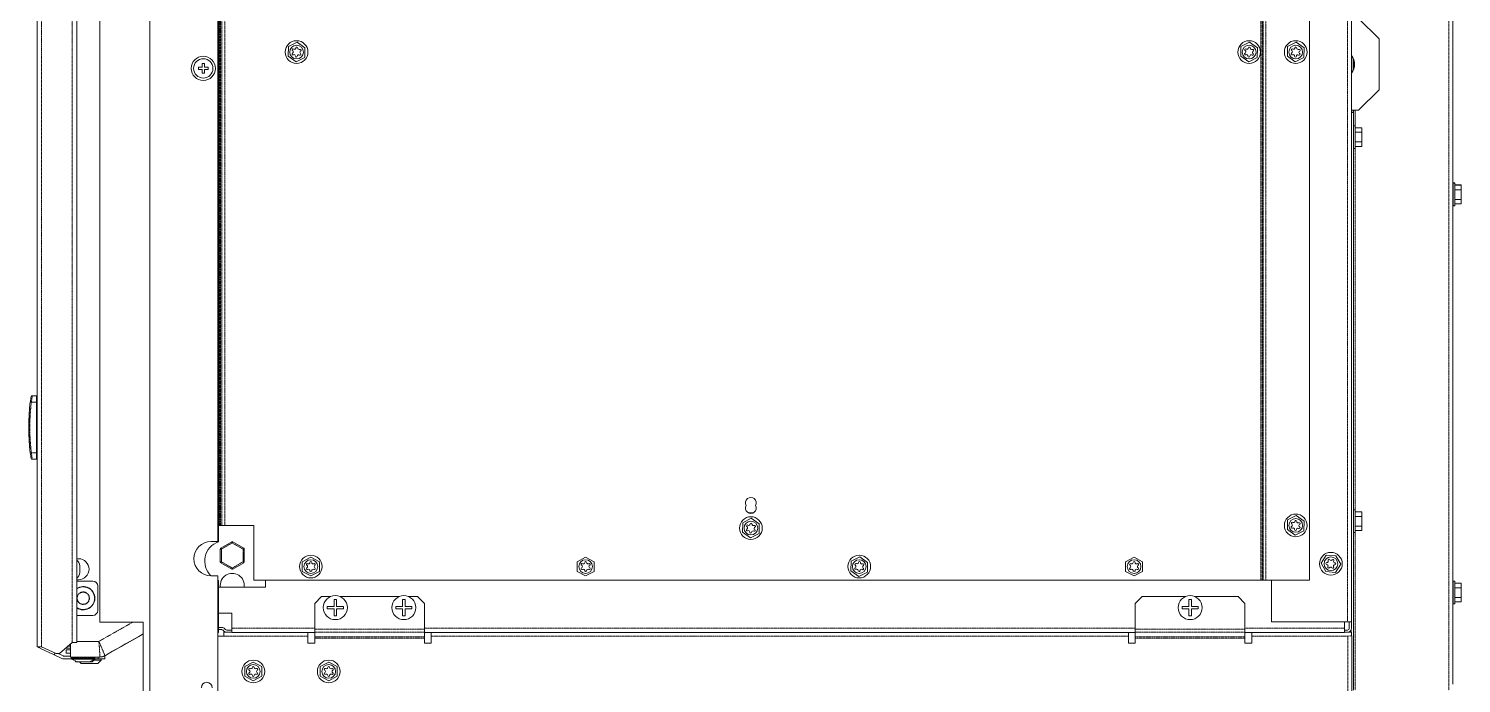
# Model space of a CAD drawing. Header units: millimetres. Extents: x 60499 to 556746, y 248297 to 497145.
# Drawn here: x 186994 to 208932, y 441500 to 451519 of the extents above; entities that cross this region are included whole.
import ezdxf

# ---------------------------------------------------------------- set-up
doc = ezdxf.new("R2010")
doc.units = ezdxf.units.MM
doc.linetypes.add('PHANTOM', pattern=[20, 10, -2, 2, -2, 2, -2])

msp = doc.modelspace()

# ---------------------------------------------------------------- linework, layer by layer
at = {"color": 7, "lineweight": 13, "ltscale": 0.03937}
for p, q in [((188082, 442435), (188082, 466085)), ((188851, 423585), (188851, 466085)), ((189892, 443669), (189892, 464928)), ((207250, 459623), (207250, 442440)), ((189900, 459372), (189900, 443667)), ((206606, 459245), (206606, 443077)), ((187123, 458491), (187123, 442059)), ((187731, 458491), (187731, 442122)), ((208803, 457175), (208803, 441488)), ((207675, 451361), (207675, 450585)), ((207280, 441393), (207280, 450238)), ((187115, 445027), (187115, 445804)), ((190444, 443916), (190444, 443077)), ((189892, 424773), (189892, 443144)), ((190623, 442970), (189900, 442970)), ((190444, 443077), (205861, 443077)), ((205941, 443077), (206606, 443077)), ((191761, 442827), (192667, 442827)), ((204044, 442827), (204707, 442827)), ((204851, 442827), (205514, 442827)), ((188082, 442435), (188746, 442435)), ((188746, 441176), (188746, 442435)), ((207187, 442440), (206024, 442440)), ((190105, 442280), (191375, 442280)), ((193054, 442280), (203939, 442280)), ((205619, 442280), (207143, 442280)), ((207255, 440784), (207255, 442225))]:
    msp.add_line(p, q, dxfattribs=at)
at = {"color": 7, "linetype": 'PHANTOM', "lineweight": 13, "ltscale": 0.03937}
for p, q in [((207187, 459623), (207187, 442440)), ((205861, 459245), (205861, 443077)), ((205880, 459245), (205880, 443077)), ((205900, 443077), (205900, 459245)), ((205941, 443077), (205941, 459245)), ((187192, 458491), (187192, 442059)), ((187662, 458491), (187662, 442122)), ((189916, 443916), (189916, 458405)), ((189934, 443916), (189934, 458405)), ((189954, 458405), (189954, 443916)), ((189996, 458405), (189996, 443916)), ((208741, 457146), (208741, 441393)), ((207309, 444124), (207309, 449717)), ((207309, 441393), (207309, 443839)), ((190105, 442343), (191375, 442343)), ((193054, 442327), (191375, 442327)), ((193054, 442343), (203939, 442343)), ((205619, 442327), (203939, 442327)), ((205619, 442343), (207143, 442343)), ((191270, 442222), (189984, 442222)), ((193054, 442283), (191375, 442283)), ((191375, 442213), (193054, 442213)), ((191375, 442193), (193054, 442193)), ((203834, 442222), (193159, 442222)), ((205619, 442283), (203939, 442283)), ((203939, 442213), (205619, 442213)), ((203939, 442193), (205619, 442193)), ((207193, 442222), (205724, 442222)), ((207193, 440788), (207193, 442222))]:
    msp.add_line(p, q, dxfattribs=at)
at = {"color": 7, "lineweight": 13, "ltscale": 0.013258}
for p, q in [((207360, 451676), (207675, 451361)), ((207675, 450585), (207360, 450271))]:
    msp.add_line(p, q, dxfattribs=at)
at = {"color": 7, "lineweight": 13, "ltscale": 0.004405}
for p, q in [((191103, 451311), (190971, 451244)), ((191224, 451225), (191103, 451311)), ((205689, 451311), (205557, 451244)), ((205810, 451225), (205689, 451311)), ((206402, 451311), (206270, 451244)), ((206523, 451225), (206402, 451311)), ((190971, 451244), (190969, 451096)), ((190969, 451096), (191090, 451010)), ((191090, 451010), (191222, 451077)), ((191222, 451077), (191224, 451225)), ((205557, 451244), (205555, 451096)), ((205555, 451096), (205676, 451010)), ((205676, 451010), (205808, 451077)), ((205808, 451077), (205810, 451225)), ((206270, 451244), (206268, 451096)), ((206268, 451096), (206389, 451010)), ((206389, 451010), (206521, 451077)), ((206521, 451077), (206523, 451225)), ((207409, 449934), (207409, 449786)), ((208932, 449054), (208932, 448906)), ((206402, 444067), (206270, 444000)), ((206523, 443981), (206402, 444067)), ((207409, 444055), (207409, 443907)), ((197928, 443958), (197926, 443811)), ((198060, 444025), (197928, 443958)), ((198180, 443940), (198060, 444025)), ((198178, 443792), (198180, 443940)), ((206270, 444000), (206268, 443852)), ((206268, 443852), (206389, 443766)), ((206389, 443766), (206521, 443833)), ((206521, 443833), (206523, 443981)), ((197926, 443811), (198046, 443725)), ((198046, 443725), (198178, 443792)), ((191315, 443429), (191184, 443361)), ((191446, 443361), (191315, 443429)), ((195523, 443429), (195392, 443360)), ((195654, 443360), (195523, 443429)), ((199720, 443437), (199588, 443370)), ((199840, 443351), (199720, 443437)), ((203921, 443429), (203790, 443360)), ((204052, 443360), (203921, 443429)), ((206864, 443463), (206785, 443338)), ((207011, 443451), (206864, 443463)), ((207085, 443322), (207011, 443451)), ((191184, 443361), (191184, 443213)), ((191184, 443213), (191315, 443144)), ((191315, 443144), (191446, 443213)), ((191446, 443213), (191446, 443361)), ((195392, 443360), (195392, 443212)), ((195392, 443212), (195523, 443144)), ((195523, 443144), (195654, 443212)), ((195654, 443212), (195654, 443360)), ((199588, 443370), (199586, 443222)), ((199586, 443222), (199706, 443136)), ((199706, 443136), (199838, 443203)), ((199838, 443203), (199840, 443351)), ((203790, 443360), (203790, 443212)), ((203790, 443212), (203921, 443144)), ((203921, 443144), (204052, 443212)), ((204052, 443212), (204052, 443360)), ((206785, 443338), (206858, 443210)), ((206858, 443210), (207006, 443197)), ((207006, 443197), (207085, 443322)), ((208932, 442963), (208932, 442815)), ((190434, 441824), (190303, 441755)), ((190303, 441755), (190303, 441607)), ((190565, 441755), (190434, 441824)), ((190565, 441607), (190565, 441755)), ((191589, 441824), (191458, 441755)), ((191458, 441755), (191458, 441607)), ((191720, 441755), (191589, 441824)), ((191720, 441607), (191720, 441755)), ((190303, 441607), (190434, 441538)), ((190434, 441538), (190565, 441607)), ((191458, 441607), (191589, 441538)), ((191589, 441538), (191720, 441607))]:
    msp.add_line(p, q, dxfattribs=at)
at = {"color": 7, "lineweight": 13, "ltscale": 0.007605}
msp.add_line((207254, 450846), (207254, 451101), dxfattribs=at)
at = {"color": 7, "lineweight": 13, "ltscale": 0.000562533}
for p, q in [((189595, 450930), (189595, 450911)), ((189687, 450984), (189668, 450984)), ((189741, 450911), (189741, 450930)), ((189668, 450838), (189687, 450838)), ((191566, 442658), (191566, 442677)), ((191813, 442677), (191813, 442658)), ((192615, 442658), (192615, 442677)), ((192863, 442677), (192863, 442658)), ((204655, 442658), (204655, 442677)), ((204903, 442677), (204903, 442658))]:
    msp.add_line(p, q, dxfattribs=at)
at = {"color": 7, "lineweight": 13, "ltscale": 0.001625}
for p, q in [((189649, 450930), (189595, 450930)), ((189595, 450892), (189649, 450892)), ((189649, 450984), (189649, 450930)), ((189687, 450930), (189687, 450984))]:
    msp.add_line(p, q, dxfattribs=at)
at = {"color": 7, "lineweight": 13, "ltscale": 0.000562473}
for p, q in [((189595, 450911), (189595, 450892)), ((189741, 450892), (189741, 450911)), ((191566, 442639), (191566, 442658)), ((191813, 442658), (191813, 442639)), ((192615, 442639), (192615, 442658)), ((192863, 442658), (192863, 442639)), ((204655, 442639), (204655, 442658)), ((204903, 442658), (204903, 442639))]:
    msp.add_line(p, q, dxfattribs=at)
at = {"color": 7, "lineweight": 13, "ltscale": 0.000562413}
for p, q in [((189668, 450984), (189649, 450984)), ((189649, 450838), (189668, 450838))]:
    msp.add_line(p, q, dxfattribs=at)
at = {"color": 7, "lineweight": 13, "ltscale": 0.001613}
for p, q in [((189649, 450892), (189649, 450838)), ((189741, 450930), (189687, 450930)), ((189687, 450892), (189741, 450892)), ((189687, 450838), (189687, 450892))]:
    msp.add_line(p, q, dxfattribs=at)
at = {"color": 7, "lineweight": 13, "ltscale": 0.004481}
msp.add_line((207283, 450898), (207283, 451049), dxfattribs=at)
at = {"color": 7, "lineweight": 13, "ltscale": 0.003295}
msp.add_line((207360, 450271), (207250, 450271), dxfattribs=at)
at = {"color": 7, "lineweight": 13, "ltscale": 0.000902551}
msp.add_line((207250, 450238), (207280, 450238), dxfattribs=at)
at = {"color": 7, "lineweight": 13, "ltscale": 0.00096611}
msp.add_line((207254, 450238), (207254, 450271), dxfattribs=at)
at = {"color": 7, "lineweight": 13, "ltscale": 0.000874196}
msp.add_line((207254, 450238), (207283, 450238), dxfattribs=at)
at = {"color": 7, "lineweight": 13, "ltscale": 2.16266e-06}
msp.add_line((207280, 450238), (207280, 450238), dxfattribs=at)
at = {"color": 7, "lineweight": 13, "ltscale": 0.00096617}
msp.add_line((207283, 450238), (207283, 450271), dxfattribs=at)
at = {"color": 7, "linetype": 'PHANTOM', "lineweight": 13, "ltscale": 0.007967}
msp.add_line((207309, 450003), (207309, 450271), dxfattribs=at)
at = {"color": 7, "lineweight": 13, "ltscale": 7.98984e-05}
for p, q in [((207283, 450008), (207280, 450008)), ((207283, 449966), (207280, 449966)), ((207283, 449965), (207280, 449965)), ((207280, 449929), (207283, 449929)), ((207283, 449860), (207280, 449860)), ((207280, 449839), (207283, 449839)), ((207283, 449785), (207280, 449785)), ((207283, 449756), (207280, 449756)), ((207280, 449749), (207283, 449749)), ((207283, 449712), (207280, 449712)), ((207283, 444129), (207280, 444129)), ((207283, 444087), (207280, 444087)), ((207283, 444086), (207280, 444086)), ((207280, 444050), (207283, 444050)), ((207283, 443981), (207280, 443981)), ((207280, 443960), (207283, 443960)), ((207283, 443907), (207280, 443907)), ((207283, 443877), (207280, 443877)), ((207280, 443871), (207283, 443871)), ((207283, 443834), (207280, 443834))]:
    msp.add_line(p, q, dxfattribs=at)
at = {"color": 7, "lineweight": 13, "ltscale": 0.001516}
for p, q in [((207283, 450034), (207283, 449983)), ((207283, 449737), (207283, 449686)), ((207283, 444155), (207283, 444104)), ((207283, 443858), (207283, 443808)), ((208806, 443063), (208806, 443012)), ((208806, 442766), (208806, 442715))]:
    msp.add_line(p, q, dxfattribs=at)
at = {"color": 7, "lineweight": 13, "ltscale": 0.000762459}
for p, q in [((207283, 450034), (207308, 450034)), ((207283, 449686), (207308, 449686)), ((207283, 444155), (207308, 444155)), ((207283, 443808), (207308, 443808))]:
    msp.add_line(p, q, dxfattribs=at)
at = {"color": 7, "lineweight": 13, "ltscale": 0.003659}
for p, q in [((207283, 449983), (207283, 449860)), ((207283, 449860), (207283, 449737)), ((208806, 448980), (208806, 448857)), ((207283, 444104), (207283, 443981)), ((207283, 443981), (207283, 443858)), ((208806, 443012), (208806, 442889)), ((208806, 442889), (208806, 442766))]:
    msp.add_line(p, q, dxfattribs=at)
at = {"color": 7, "lineweight": 13, "ltscale": 0.005175}
for p, q in [((207308, 449860), (207308, 450034)), ((207308, 449860), (207308, 449686)), ((207308, 443981), (207308, 444155)), ((207308, 443981), (207308, 443808)), ((208832, 442889), (208832, 443063)), ((208832, 442889), (208832, 442715))]:
    msp.add_line(p, q, dxfattribs=at)
at = {"color": 7, "lineweight": 13, "ltscale": 0.003}
for p, q in [((207308, 450003), (207409, 450003)), ((207308, 449934), (207409, 449934)), ((207308, 449786), (207409, 449786)), ((207308, 449717), (207409, 449717)), ((208832, 449128), (208932, 449128)), ((208832, 449123), (208932, 449123)), ((208832, 449054), (208932, 449054)), ((208832, 448906), (208932, 448906)), ((208832, 448838), (208932, 448838)), ((207308, 444124), (207409, 444124)), ((207308, 444055), (207409, 444055)), ((207308, 443907), (207409, 443907)), ((207308, 443839), (207409, 443839)), ((208832, 443032), (208932, 443032)), ((208832, 442963), (208932, 442963)), ((208832, 442815), (208932, 442815)), ((208832, 442746), (208932, 442746))]:
    msp.add_line(p, q, dxfattribs=at)
at = {"color": 7, "lineweight": 13, "ltscale": 0.002048}
for p, q in [((207409, 450003), (207409, 449934)), ((207409, 449786), (207409, 449717)), ((207409, 444124), (207409, 444055)), ((207409, 443907), (207409, 443839)), ((208932, 443032), (208932, 442963)), ((208932, 442815), (208932, 442746))]:
    msp.add_line(p, q, dxfattribs=at)
at = {"color": 7, "lineweight": 13, "ltscale": 7.52126e-05}
for p, q in [((208806, 449133), (208803, 449133)), ((208806, 443037), (208803, 443037)), ((208806, 442995), (208803, 442995)), ((208806, 442994), (208803, 442994)), ((208803, 442958), (208806, 442958)), ((208806, 442889), (208803, 442889)), ((208803, 442868), (208806, 442868)), ((208806, 442814), (208803, 442814)), ((208806, 442784), (208803, 442784)), ((208803, 442778), (208806, 442778)), ((208806, 442741), (208803, 442741))]:
    msp.add_line(p, q, dxfattribs=at)
at = {"color": 7, "lineweight": 13, "ltscale": 7.50925e-05}
for p, q in [((208806, 449128), (208803, 449128)), ((208806, 449086), (208803, 449086)), ((208806, 449085), (208803, 449085)), ((208803, 449049), (208806, 449049)), ((208806, 448980), (208803, 448980)), ((208806, 448980), (208803, 448980)), ((208803, 448959), (208806, 448959)), ((208806, 448906), (208803, 448906)), ((208806, 448876), (208803, 448876)), ((208803, 448870), (208806, 448870)), ((208806, 448833), (208803, 448833))]:
    msp.add_line(p, q, dxfattribs=at)
at = {"color": 7, "lineweight": 13, "ltscale": 0.000151957}
msp.add_line((208806, 449159), (208806, 449154), dxfattribs=at)
at = {"color": 7, "lineweight": 13, "ltscale": 0.000762579}
for p, q in [((208806, 449159), (208832, 449159)), ((208806, 449154), (208832, 449154)), ((208806, 448807), (208832, 448807)), ((208806, 443063), (208832, 443063)), ((208806, 442715), (208832, 442715))]:
    msp.add_line(p, q, dxfattribs=at)
at = {"color": 7, "lineweight": 13, "ltscale": 0.001518}
msp.add_line((208806, 449154), (208806, 449103), dxfattribs=at)
at = {"color": 7, "lineweight": 13, "ltscale": 0.00366}
msp.add_line((208806, 449103), (208806, 448980), dxfattribs=at)
at = {"color": 7, "lineweight": 13, "ltscale": 0.000394926}
msp.add_line((208832, 449146), (208832, 449159), dxfattribs=at)
at = {"color": 7, "lineweight": 13, "ltscale": 0.005178}
msp.add_line((208832, 448980), (208832, 449154), dxfattribs=at)
at = {"color": 7, "lineweight": 13, "ltscale": 0.000152738}
msp.add_line((208932, 449128), (208932, 449123), dxfattribs=at)
at = {"color": 7, "lineweight": 13, "ltscale": 0.00205}
for p, q in [((208932, 449123), (208932, 449054)), ((187662, 442122), (187731, 442122)), ((187123, 442059), (187192, 442059)), ((187567, 442038), (187636, 442038)), ((187567, 442012), (187636, 442012)), ((187567, 441962), (187636, 441962))]:
    msp.add_line(p, q, dxfattribs=at)
at = {"color": 7, "lineweight": 13, "ltscale": 0.005172}
msp.add_line((208832, 448980), (208832, 448807), dxfattribs=at)
at = {"color": 7, "lineweight": 13, "ltscale": 0.002046}
msp.add_line((208932, 448906), (208932, 448838), dxfattribs=at)
at = {"color": 7, "lineweight": 13, "ltscale": 0.001514}
msp.add_line((208806, 448857), (208806, 448807), dxfattribs=at)
at = {"color": 7, "linetype": 'PHANTOM', "lineweight": 13, "ltscale": 0.000499025}
msp.add_line((187036, 445804), (187019, 445805), dxfattribs=at)
at = {"color": 7, "linetype": 'PHANTOM', "lineweight": 13, "ltscale": 0.002354}
msp.add_line((187115, 445804), (187036, 445804), dxfattribs=at)
at = {"color": 7, "lineweight": 13, "ltscale": 0.001995}
for p, q in [((187115, 445902), (187048, 445902)), ((187048, 444929), (187115, 444929))]:
    msp.add_line(p, q, dxfattribs=at)
at = {"color": 7, "lineweight": 13, "ltscale": 0.002917}
for p, q in [((187115, 445804), (187115, 445902)), ((187115, 445027), (187115, 444929))]:
    msp.add_line(p, q, dxfattribs=at)
at = {"color": 7, "lineweight": 13, "ltscale": 0.000250028}
for p, q in [((187115, 445820), (187123, 445820)), ((187115, 445011), (187123, 445011))]:
    msp.add_line(p, q, dxfattribs=at)
at = {"color": 7, "linetype": 'PHANTOM', "lineweight": 13, "ltscale": 1.07532e-05}
for p, q in [((186998, 445576), (186998, 445576)), ((186994, 445457), (186995, 445457))]:
    msp.add_line(p, q, dxfattribs=at)
at = {"color": 7, "lineweight": 13, "ltscale": 1.03327e-05}
msp.add_line((187003, 445642), (187002, 445642), dxfattribs=at)
at = {"color": 7, "lineweight": 13, "ltscale": 0.000801043}
msp.add_line((187003, 445645), (187005, 445672), dxfattribs=at)
at = {"color": 7, "lineweight": 13, "ltscale": 2.37976e-06}
msp.add_line((187003, 445645), (187003, 445645), dxfattribs=at)
at = {"color": 7, "lineweight": 13, "ltscale": 0.000169133}
msp.add_line((187005, 445675), (187006, 445681), dxfattribs=at)
at = {"color": 7, "lineweight": 13, "ltscale": 0.000114609}
msp.add_line((187005, 445672), (187005, 445675), dxfattribs=at)
at = {"color": 7, "linetype": 'PHANTOM', "lineweight": 13, "ltscale": 0.000250028}
for p, q in [((187115, 445718), (187123, 445718)), ((187115, 445113), (187123, 445113))]:
    msp.add_line(p, q, dxfattribs=at)
at = {"color": 7, "lineweight": 13, "ltscale": 0.000258337}
msp.add_line((186994, 445448), (186994, 445456), dxfattribs=at)
at = {"color": 7, "lineweight": 13, "ltscale": 0.000498149}
msp.add_line((186994, 445431), (186994, 445448), dxfattribs=at)
at = {"color": 7, "linetype": 'PHANTOM', "lineweight": 13, "ltscale": 1.65203e-05}
msp.add_line((186994, 445439), (186994, 445439), dxfattribs=at)
at = {"color": 7, "lineweight": 13, "ltscale": 0.000739085}
msp.add_line((186995, 445332), (186995, 445356), dxfattribs=at)
at = {"color": 7, "lineweight": 13, "ltscale": 1.74881e-05}
msp.add_line((186995, 445331), (186995, 445332), dxfattribs=at)
at = {"color": 7, "lineweight": 13, "ltscale": 9.54358e-05}
msp.add_line((186995, 445328), (186995, 445331), dxfattribs=at)
at = {"color": 7, "linetype": 'PHANTOM', "lineweight": 13, "ltscale": 1.08734e-05}
for p, q in [((186997, 445272), (186998, 445272)), ((187001, 445211), (187001, 445211))]:
    msp.add_line(p, q, dxfattribs=at)
at = {"color": 7, "lineweight": 13, "ltscale": 2.71149e-05}
msp.add_line((187003, 445183), (187003, 445184), dxfattribs=at)
at = {"color": 7, "lineweight": 13, "ltscale": 0.00019628}
msp.add_line((187004, 445176), (187003, 445183), dxfattribs=at)
at = {"color": 7, "linetype": 'PHANTOM', "lineweight": 13, "ltscale": 0.000498968}
msp.add_line((187036, 445027), (187019, 445026), dxfattribs=at)
at = {"color": 7, "linetype": 'PHANTOM', "lineweight": 13, "ltscale": 0.002355}
msp.add_line((187036, 445027), (187115, 445027), dxfattribs=at)
at = {"color": 7, "linetype": 'PHANTOM', "lineweight": 13, "ltscale": 0.002588}
msp.add_line((198010, 444111), (198096, 444111), dxfattribs=at)
at = {"color": 7, "lineweight": 13, "ltscale": 0.000468937}
msp.add_line((189900, 443916), (189916, 443916), dxfattribs=at)
at = {"color": 7, "lineweight": 13, "ltscale": 0.000547995}
for p, q in [((189916, 443916), (189934, 443916)), ((205880, 443077), (205861, 443077))]:
    msp.add_line(p, q, dxfattribs=at)
at = {"color": 7, "lineweight": 13, "ltscale": 0.000591128}
for p, q in [((189954, 443916), (189934, 443916)), ((205880, 443077), (205900, 443077))]:
    msp.add_line(p, q, dxfattribs=at)
at = {"color": 7, "lineweight": 13, "ltscale": 0.001248}
for p, q in [((189996, 443916), (189954, 443916)), ((205900, 443077), (205941, 443077))]:
    msp.add_line(p, q, dxfattribs=at)
at = {"color": 7, "lineweight": 13, "ltscale": 0.013344}
msp.add_line((189996, 443916), (190444, 443916), dxfattribs=at)
at = {"color": 7, "lineweight": 13, "ltscale": 0.003125}
for p, q in [((189892, 443669), (189787, 443669)), ((187775, 443300), (187775, 443195)), ((189892, 443144), (189787, 443144)), ((191671, 442677), (191671, 442782)), ((191708, 442782), (191708, 442677)), ((192720, 442677), (192720, 442782)), ((192758, 442782), (192758, 442677)), ((204760, 442677), (204760, 442782)), ((204798, 442782), (204798, 442677)), ((191566, 442677), (191671, 442677)), ((191671, 442639), (191566, 442639)), ((191671, 442534), (191671, 442639)), ((191708, 442677), (191813, 442677)), ((191813, 442639), (191708, 442639)), ((191708, 442639), (191708, 442534)), ((192615, 442677), (192720, 442677)), ((192720, 442639), (192615, 442639)), ((192720, 442534), (192720, 442639)), ((192758, 442677), (192863, 442677)), ((192863, 442639), (192758, 442639)), ((192758, 442639), (192758, 442534)), ((204655, 442677), (204760, 442677)), ((204760, 442639), (204655, 442639)), ((204760, 442534), (204760, 442639)), ((204798, 442677), (204903, 442677)), ((204903, 442639), (204798, 442639)), ((204798, 442639), (204798, 442534)), ((191375, 442114), (191270, 442114)), ((193159, 442114), (193054, 442114)), ((203939, 442114), (203834, 442114)), ((205724, 442114), (205619, 442114)), ((188161, 441875), (188056, 441875))]:
    msp.add_line(p, q, dxfattribs=at)
at = {"color": 7, "lineweight": 13, "ltscale": 0.005737}
for p, q in [((190103, 443664), (189936, 443567)), ((190287, 443567), (190120, 443664)), ((189928, 443553), (189928, 443360)), ((190295, 443360), (190295, 443553)), ((189936, 443345), (190103, 443249)), ((190120, 443249), (190287, 443345))]:
    msp.add_line(p, q, dxfattribs=at)
at = {"color": 7, "linetype": 'PHANTOM', "lineweight": 13, "ltscale": 0.005737}
for p, q in [((189945, 443553), (190111, 443649)), ((190111, 443649), (190278, 443553)), ((189945, 443360), (189945, 443553)), ((190278, 443553), (190278, 443360)), ((190111, 443264), (189945, 443360)), ((190278, 443360), (190111, 443264))]:
    msp.add_line(p, q, dxfattribs=at)
at = {"color": 7, "linetype": 'PHANTOM', "lineweight": 13, "ltscale": 1.42878e-05}
msp.add_line((190103, 443664), (190103, 443663), dxfattribs=at)
at = {"color": 7, "linetype": 'PHANTOM', "lineweight": 13, "ltscale": 0.000485727}
msp.add_line((190103, 443663), (190111, 443649), dxfattribs=at)
at = {"color": 7, "lineweight": 13, "ltscale": 1.2377e-05}
msp.add_line((190110, 443666), (190111, 443666), dxfattribs=at)
at = {"color": 7, "lineweight": 13, "ltscale": 1.40862e-05}
msp.add_line((190110, 443666), (190110, 443666), dxfattribs=at)
at = {"color": 7, "lineweight": 13, "ltscale": 1.55368e-05}
msp.add_line((190110, 443666), (190110, 443666), dxfattribs=at)
at = {"color": 7, "lineweight": 13, "ltscale": 3.6767e-05}
msp.add_line((190111, 443666), (190110, 443666), dxfattribs=at)
at = {"color": 7, "lineweight": 13, "ltscale": 2.49911e-05}
msp.add_line((190111, 443666), (190112, 443666), dxfattribs=at)
at = {"color": 7, "lineweight": 13, "ltscale": 3.59255e-05}
msp.add_line((190113, 443666), (190111, 443666), dxfattribs=at)
at = {"color": 7, "linetype": 'PHANTOM', "lineweight": 13, "ltscale": 0.000485693}
msp.add_line((190111, 443649), (190120, 443663), dxfattribs=at)
at = {"color": 7, "lineweight": 13, "ltscale": 1.38259e-05}
msp.add_line((190114, 443666), (190115, 443665), dxfattribs=at)
at = {"color": 7, "lineweight": 13, "ltscale": 2.32706e-05}
msp.add_line((190117, 443665), (190117, 443665), dxfattribs=at)
at = {"color": 7, "lineweight": 13, "ltscale": 2.36989e-05}
msp.add_line((190119, 443664), (190120, 443664), dxfattribs=at)
at = {"color": 7, "linetype": 'PHANTOM', "lineweight": 13, "ltscale": 1.42617e-05}
msp.add_line((190120, 443663), (190120, 443664), dxfattribs=at)
at = {"color": 7, "lineweight": 13, "ltscale": 0.000825056}
for p, q in [((187758, 443405), (187731, 443405)), ((187758, 443086), (187731, 443086))]:
    msp.add_line(p, q, dxfattribs=at)
at = {"color": 7, "linetype": 'PHANTOM', "lineweight": 13, "ltscale": 0.000499936}
for p, q in [((189945, 443553), (189928, 443553)), ((190295, 443553), (190278, 443553)), ((189945, 443360), (189928, 443360)), ((190295, 443360), (190278, 443360))]:
    msp.add_line(p, q, dxfattribs=at)
at = {"color": 7, "linetype": 'PHANTOM', "lineweight": 13, "ltscale": 0.000500014}
for p, q in [((189936, 443567), (189945, 443553)), ((190278, 443553), (190287, 443567)), ((190103, 443249), (190111, 443264))]:
    msp.add_line(p, q, dxfattribs=at)
at = {"color": 7, "linetype": 'PHANTOM', "lineweight": 13, "ltscale": 0.000499988}
for p, q in [((189936, 443345), (189945, 443360)), ((190278, 443360), (190287, 443345))]:
    msp.add_line(p, q, dxfattribs=at)
at = {"color": 7, "linetype": 'PHANTOM', "lineweight": 13, "ltscale": 0.000499954}
msp.add_line((190111, 443264), (190120, 443249), dxfattribs=at)
at = {"color": 7, "lineweight": 13, "ltscale": 0.00735}
for p, q in [((187977, 443064), (187731, 443064)), ((187731, 442539), (187977, 442539))]:
    msp.add_line(p, q, dxfattribs=at)
at = {"color": 7, "lineweight": 13, "ltscale": 0.011175}
msp.add_line((188052, 442614), (188052, 442990), dxfattribs=at)
at = {"color": 7, "lineweight": 13, "ltscale": 0.016141}
msp.add_line((189900, 443073), (189900, 442531), dxfattribs=at)
at = {"color": 7, "lineweight": 13, "ltscale": 0.003175}
msp.add_line((190623, 443077), (190623, 442970), dxfattribs=at)
at = {"color": 7, "lineweight": 13, "ltscale": 0.018935}
msp.add_line((206024, 443077), (206024, 442440), dxfattribs=at)
at = {"color": 7, "lineweight": 13, "ltscale": 0.004419}
for p, q in [((191375, 442722), (191480, 442827)), ((192949, 442827), (193054, 442722)), ((203939, 442722), (204044, 442827)), ((205514, 442827), (205619, 442722))]:
    msp.add_line(p, q, dxfattribs=at)
at = {"color": 7, "lineweight": 13, "ltscale": 0.011765}
for p, q in [((191375, 442327), (191375, 442722)), ((193054, 442327), (193054, 442722)), ((203939, 442327), (203939, 442722)), ((205619, 442327), (205619, 442722))]:
    msp.add_line(p, q, dxfattribs=at)
at = {"color": 7, "lineweight": 13, "ltscale": 0.004109}
for p, q in [((191480, 442827), (191618, 442827)), ((192811, 442827), (192949, 442827))]:
    msp.add_line(p, q, dxfattribs=at)
at = {"color": 7, "lineweight": 13, "ltscale": 0.001125}
for p, q in [((191671, 442782), (191708, 442782)), ((192720, 442782), (192758, 442782)), ((204760, 442782), (204798, 442782)), ((191708, 442534), (191671, 442534)), ((192758, 442534), (192720, 442534)), ((204798, 442534), (204760, 442534))]:
    msp.add_line(p, q, dxfattribs=at)
at = {"color": 7, "linetype": 'PHANTOM', "lineweight": 13, "ltscale": 0.000225878}
msp.add_line((189892, 442531), (189900, 442531), dxfattribs=at)
at = {"color": 7, "lineweight": 13, "ltscale": 0.006096}
msp.add_line((190105, 442574), (189900, 442574), dxfattribs=at)
at = {"color": 7, "lineweight": 13, "ltscale": 0.007445}
msp.add_line((189900, 442531), (189900, 442280), dxfattribs=at)
at = {"color": 7, "lineweight": 13, "ltscale": 0.006887}
msp.add_line((190105, 442574), (190105, 442343), dxfattribs=at)
at = {"color": 7, "linetype": 'PHANTOM', "lineweight": 13, "ltscale": 0.017769}
msp.add_line((188069, 442142), (188588, 442435), dxfattribs=at)
at = {"color": 7, "lineweight": 13, "ltscale": 0.001513}
for p, q in [((189951, 442354), (189900, 442354)), ((189951, 442321), (189900, 442321))]:
    msp.add_line(p, q, dxfattribs=at)
at = {"color": 7, "lineweight": 13, "ltscale": 0.0005621}
for p, q in [((189985, 442299), (189971, 442312)), ((190008, 442322), (189995, 442336))]:
    msp.add_line(p, q, dxfattribs=at)
at = {"color": 7, "lineweight": 13, "ltscale": 0.003596}
msp.add_line((190105, 442285), (189984, 442285), dxfattribs=at)
at = {"color": 7, "lineweight": 13, "ltscale": 0.001865}
for p, q in [((189984, 442285), (189984, 442222)), ((190105, 442280), (190105, 442343)), ((207143, 442280), (207143, 442343)), ((207187, 442440), (207250, 442440))]:
    msp.add_line(p, q, dxfattribs=at)
at = {"color": 7, "lineweight": 13, "ltscale": 0.002249}
msp.add_line((190029, 442314), (190105, 442314), dxfattribs=at)
at = {"color": 7, "lineweight": 13, "ltscale": 0.001319}
for p, q in [((191375, 442327), (191375, 442283)), ((193054, 442327), (193054, 442283)), ((203939, 442327), (203939, 442283)), ((205619, 442327), (205619, 442283))]:
    msp.add_line(p, q, dxfattribs=at)
at = {"color": 7, "lineweight": 13, "ltscale": 0.00132}
for p, q in [((207187, 442440), (207143, 442440)), ((207143, 442314), (207187, 442314))]:
    msp.add_line(p, q, dxfattribs=at)
at = {"color": 7, "lineweight": 13, "ltscale": 0.0029}
for p, q in [((207143, 442440), (207143, 442343)), ((207216, 442440), (207216, 442343)), ((207250, 442440), (207250, 442343))]:
    msp.add_line(p, q, dxfattribs=at)
at = {"color": 7, "lineweight": 13, "ltscale": 0.00326}
msp.add_line((207252, 442285), (207143, 442285), dxfattribs=at)
at = {"color": 7, "linetype": 'PHANTOM', "lineweight": 13, "ltscale": 1.9494e-05}
msp.add_line((207187, 442440), (207187, 442440), dxfattribs=at)
at = {"color": 7, "lineweight": 13, "ltscale": 0.000875037}
msp.add_line((207187, 442440), (207216, 442440), dxfattribs=at)
at = {"color": 7, "lineweight": 13, "ltscale": 0.000253122}
msp.add_line((207225, 442285), (207225, 442293), dxfattribs=at)
at = {"color": 7, "lineweight": 13, "ltscale": 0.001174}
msp.add_line((207247, 442324), (207247, 442285), dxfattribs=at)
at = {"color": 7, "lineweight": 13, "ltscale": 0.001729}
msp.add_line((207252, 442285), (207252, 442227), dxfattribs=at)
at = {"color": 7, "lineweight": 13, "ltscale": 0.007629}
msp.add_line((187662, 442122), (187468, 441954), dxfattribs=at)
at = {"color": 7, "lineweight": 13, "ltscale": 0.000225037}
msp.add_line((187636, 442067), (187628, 442067), dxfattribs=at)
at = {"color": 7, "lineweight": 13, "ltscale": 0.004978}
msp.add_line((187636, 442099), (187636, 441932), dxfattribs=at)
at = {"color": 7, "linetype": 'PHANTOM', "lineweight": 13, "ltscale": 0.010059}
msp.add_line((187731, 442142), (188069, 442142), dxfattribs=at)
at = {"color": 7, "lineweight": 13, "ltscale": 0.018226}
msp.add_line((188746, 442253), (188213, 441952), dxfattribs=at)
at = {"color": 7, "lineweight": 13, "ltscale": 0.000225878}
msp.add_line((189892, 442280), (189900, 442280), dxfattribs=at)
at = {"color": 7, "linetype": 'PHANTOM', "lineweight": 13, "ltscale": 1.86229e-05}
for p, q in [((189893, 442276), (189892, 442276)), ((189893, 442225), (189892, 442225))]:
    msp.add_line(p, q, dxfattribs=at)
at = {"color": 7, "lineweight": 13, "ltscale": 0.002726}
msp.add_line((189984, 442222), (189892, 442222), dxfattribs=at)
at = {"color": 7, "lineweight": 13, "ltscale": 0.001538}
msp.add_line((189893, 442225), (189893, 442276), dxfattribs=at)
msp.add_line((189893, 442225), (189893, 442276), dxfattribs=at)
at = {"color": 7, "lineweight": 13, "ltscale": 7.58894e-05}
msp.add_line((189893, 442222), (189893, 442225), dxfattribs=at)
at = {"color": 7, "lineweight": 13, "ltscale": 7.63397e-05}
msp.add_line((189893, 442222), (189893, 442225), dxfattribs=at)
at = {"color": 7, "lineweight": 13, "ltscale": 0.001738}
for p, q in [((191270, 442280), (191270, 442222)), ((193159, 442280), (193159, 442222)), ((203834, 442280), (203834, 442222)), ((205724, 442280), (205724, 442222))]:
    msp.add_line(p, q, dxfattribs=at)
at = {"color": 7, "lineweight": 13, "ltscale": 0.003227}
for p, q in [((191270, 442222), (191270, 442114)), ((193159, 442222), (193159, 442114)), ((203834, 442222), (203834, 442114)), ((205724, 442222), (205724, 442114))]:
    msp.add_line(p, q, dxfattribs=at)
at = {"color": 7, "lineweight": 13, "ltscale": 0.002059}
for p, q in [((191375, 442283), (191375, 442213)), ((193054, 442283), (193054, 442213)), ((203939, 442283), (203939, 442213)), ((205619, 442283), (205619, 442213))]:
    msp.add_line(p, q, dxfattribs=at)
at = {"color": 7, "lineweight": 13, "ltscale": 0.000618732}
for p, q in [((191375, 442193), (191375, 442213)), ((193054, 442193), (193054, 442213)), ((203939, 442193), (203939, 442213)), ((205619, 442193), (205619, 442213))]:
    msp.add_line(p, q, dxfattribs=at)
at = {"color": 7, "lineweight": 13, "ltscale": 0.002354}
for p, q in [((191375, 442193), (191375, 442114)), ((193054, 442114), (193054, 442193)), ((203939, 442193), (203939, 442114)), ((205619, 442114), (205619, 442193))]:
    msp.add_line(p, q, dxfattribs=at)
at = {"color": 7, "lineweight": 13, "ltscale": 0.00178}
msp.add_line((207193, 442222), (207252, 442227), dxfattribs=at)
at = {"color": 7, "lineweight": 13, "ltscale": 7.19686e-05}
msp.add_line((207252, 442224), (207252, 442227), dxfattribs=at)
at = {"color": 7, "lineweight": 13, "ltscale": 4.85398e-05}
msp.add_line((207254, 442225), (207252, 442225), dxfattribs=at)
at = {"color": 7, "lineweight": 13, "ltscale": 4.1451e-05}
msp.add_line((207255, 442225), (207254, 442225), dxfattribs=at)
at = {"color": 7, "lineweight": 13, "ltscale": 0.007314}
msp.add_line((187163, 442040), (187386, 441937), dxfattribs=at)
at = {"color": 7, "lineweight": 13, "ltscale": 0.007394}
msp.add_line((187192, 442059), (187417, 441954), dxfattribs=at)
at = {"color": 7, "lineweight": 13, "ltscale": 0.000866347}
msp.add_line((187386, 441937), (187398, 441963), dxfattribs=at)
at = {"color": 7, "lineweight": 13, "ltscale": 0.003891}
msp.add_line((187504, 441881), (187386, 441937), dxfattribs=at)
at = {"color": 7, "lineweight": 13, "ltscale": 0.001511}
msp.add_line((187417, 441954), (187468, 441954), dxfattribs=at)
at = {"color": 7, "lineweight": 13, "ltscale": 0.002544}
msp.add_line((187521, 441918), (187444, 441954), dxfattribs=at)
at = {"color": 7, "lineweight": 13, "ltscale": 0.003044}
msp.add_line((187533, 441915), (187636, 441915), dxfattribs=at)
at = {"color": 7, "lineweight": 13, "ltscale": 0.003496}
msp.add_line((187533, 441875), (187651, 441875), dxfattribs=at)
at = {"color": 7, "lineweight": 13, "ltscale": 3.62847e-05}
msp.add_line((187567, 442040), (187567, 442038), dxfattribs=at)
at = {"color": 7, "lineweight": 13, "ltscale": 0.0015}
msp.add_line((187567, 441962), (187567, 442012), dxfattribs=at)
at = {"color": 7, "lineweight": 13, "ltscale": 0.000899998}
msp.add_line((187636, 441932), (187636, 441902), dxfattribs=at)
at = {"color": 7, "lineweight": 13, "ltscale": 0.013291}
msp.add_line((187636, 441902), (188082, 441902), dxfattribs=at)
at = {"color": 7, "linetype": 'PHANTOM', "lineweight": 13, "ltscale": 0.005312}
msp.add_line((187650, 441894), (187829, 441894), dxfattribs=at)
at = {"color": 7, "lineweight": 13, "ltscale": 0.000470499}
for p, q in [((187650, 441878), (187650, 441894)), ((188007, 441878), (188007, 441894))]:
    msp.add_line(p, q, dxfattribs=at)
at = {"color": 7, "linetype": 'PHANTOM', "lineweight": 13, "ltscale": 0.005282}
msp.add_line((187828, 441878), (187650, 441878), dxfattribs=at)
at = {"color": 7, "linetype": 'PHANTOM', "lineweight": 13, "ltscale": 0.005145}
msp.add_line((187828, 441870), (187655, 441870), dxfattribs=at)
at = {"color": 7, "lineweight": 13, "ltscale": 0.002582}
for p, q in [((187733, 441831), (187655, 441870)), ((187925, 441831), (188003, 441870))]:
    msp.add_line(p, q, dxfattribs=at)
at = {"color": 7, "lineweight": 13, "ltscale": 0.000742379}
msp.add_line((187717, 441831), (187699, 441848), dxfattribs=at)
at = {"color": 7, "linetype": 'PHANTOM', "lineweight": 13, "ltscale": 3.05176e-05}
msp.add_line((187829, 441878), (187828, 441878), dxfattribs=at)
at = {"color": 7, "linetype": 'PHANTOM', "lineweight": 13, "ltscale": 2.96765e-05}
msp.add_line((187829, 441870), (187828, 441870), dxfattribs=at)
at = {"color": 7, "linetype": 'PHANTOM', "lineweight": 13, "ltscale": 2.81146e-05}
msp.add_line((187829, 441894), (187830, 441894), dxfattribs=at)
at = {"color": 7, "linetype": 'PHANTOM', "lineweight": 13, "ltscale": 0.005313}
msp.add_line((188007, 441878), (187829, 441878), dxfattribs=at)
at = {"color": 7, "linetype": 'PHANTOM', "lineweight": 13, "ltscale": 0.005174}
msp.add_line((188003, 441870), (187829, 441870), dxfattribs=at)
at = {"color": 7, "linetype": 'PHANTOM', "lineweight": 13, "ltscale": 0.005284}
msp.add_line((187830, 441894), (188007, 441894), dxfattribs=at)
at = {"color": 7, "lineweight": 13, "ltscale": 0.001867}
msp.add_line((187968, 441831), (188012, 441875), dxfattribs=at)
at = {"color": 7, "lineweight": 13, "ltscale": 0.00324}
msp.add_line((188103, 441856), (187994, 441856), dxfattribs=at)
at = {"color": 7, "lineweight": 13, "ltscale": 0.001478}
msp.add_line((188007, 441875), (188056, 441875), dxfattribs=at)
at = {"color": 7, "lineweight": 13, "ltscale": 0.002227}
msp.add_line((188051, 441804), (188104, 441856), dxfattribs=at)
at = {"color": 7, "lineweight": 13, "ltscale": 0.000804661}
msp.add_line((188056, 441875), (188056, 441902), dxfattribs=at)
at = {"color": 7, "linetype": 'PHANTOM', "lineweight": 13, "ltscale": 3.52458e-06}
msp.add_line((188082, 441902), (188082, 441902), dxfattribs=at)
at = {"color": 7, "lineweight": 13, "ltscale": 3.95287e-05}
msp.add_line((188103, 441856), (188104, 441856), dxfattribs=at)
at = {"color": 7, "lineweight": 13, "ltscale": 0.000550007}
msp.add_line((188104, 441856), (188104, 441875), dxfattribs=at)
at = {"color": 7, "lineweight": 13, "ltscale": 0.000484076}
msp.add_line((188161, 441915), (188145, 441915), dxfattribs=at)
at = {"color": 7, "lineweight": 13, "ltscale": 0.000379261}
msp.add_line((188159, 441922), (188170, 441928), dxfattribs=at)
at = {"color": 7, "lineweight": 13, "ltscale": 0.0012}
msp.add_line((188161, 441875), (188161, 441915), dxfattribs=at)
at = {"color": 7, "lineweight": 13, "ltscale": 0.001448}
msp.add_line((188170, 441928), (188212, 441952), dxfattribs=at)
at = {"color": 7, "lineweight": 13, "ltscale": 0.001453}
msp.add_line((188170, 441928), (188213, 441952), dxfattribs=at)
at = {"color": 7, "lineweight": 13, "ltscale": 0.000583559}
msp.add_line((187736, 441831), (187717, 441831), dxfattribs=at)
at = {"color": 7, "linetype": 'PHANTOM', "lineweight": 13, "ltscale": 0.002865}
msp.add_line((187733, 441831), (187829, 441831), dxfattribs=at)
at = {"color": 7, "lineweight": 13, "ltscale": 0.002753}
msp.add_line((187736, 441831), (187829, 441831), dxfattribs=at)
at = {"color": 7, "lineweight": 13, "ltscale": 0.001138}
msp.add_line((187800, 441804), (187773, 441831), dxfattribs=at)
at = {"color": 7, "lineweight": 13, "ltscale": 0.007447}
msp.add_line((188050, 441804), (187800, 441804), dxfattribs=at)
at = {"color": 7, "linetype": 'PHANTOM', "lineweight": 13, "ltscale": 2.05453e-05}
msp.add_line((187829, 441831), (187830, 441831), dxfattribs=at)
at = {"color": 7, "lineweight": 13, "ltscale": 1.98244e-05}
msp.add_line((187829, 441831), (187830, 441831), dxfattribs=at)
at = {"color": 7, "linetype": 'PHANTOM', "lineweight": 13, "ltscale": 0.002845}
msp.add_line((187830, 441831), (187925, 441831), dxfattribs=at)
at = {"color": 7, "lineweight": 13, "ltscale": 0.002734}
msp.add_line((187830, 441831), (187921, 441831), dxfattribs=at)
at = {"color": 7, "lineweight": 13, "ltscale": 0.001382}
msp.add_line((187968, 441831), (187921, 441831), dxfattribs=at)
at = {"color": 7, "lineweight": 13, "ltscale": 2.78743e-05}
msp.add_line((188050, 441804), (188051, 441804), dxfattribs=at)
at = {"color": 7, "lineweight": 13, "ltscale": 0.03937}
for points in [[(187637, 442100), (187636, 441922), (187636, 441902), (187636, 441902)], [(207193, 442222), (207234, 442224), (207254, 442225)]]:
    msp.add_lwpolyline(points, dxfattribs=at)
at = {"color": 7, "linetype": 'PHANTOM', "lineweight": 13, "ltscale": 0.03937}
for points in [[(188069, 442142), (188112, 442043), (188147, 441959), (188157, 441933), (188159, 441924), (188159, 441923), (188159, 441922), (188159, 441922), (188159, 441922)], [(188069, 442142), (188078, 442034), (188083, 441943), (188084, 441913), (188083, 441904), (188083, 441902), (188082, 441902), (188082, 441902)]]:
    msp.add_lwpolyline(points, dxfattribs=at)
at = {"color": 7, "lineweight": 13, "ltscale": 0.03937}
for centre, radius in [((191097, 451161), 174), ((205683, 451161), 174), ((206396, 451161), 174), ((189668, 450911), 185), ((189668, 450911), 148), ((191097, 451161), 105), ((205683, 451161), 105), ((206396, 451161), 105), ((198053, 443875), 174), ((206396, 443916), 174), ((198053, 443875), 105), ((206396, 443916), 105), ((191315, 443287), 174), ((191315, 443287), 105), ((195523, 443286), 105), ((199713, 443287), 174), ((199713, 443287), 105), ((203921, 443286), 105), ((206935, 443330), 174), ((206935, 443330), 105), ((190434, 441681), 174), ((191589, 441681), 174), ((190434, 441681), 105), ((191589, 441681), 105)]:
    msp.add_circle(centre, radius, dxfattribs=at)
at = {"color": 7, "linetype": 'PHANTOM', "lineweight": 13, "ltscale": 0.03937}
for radius in [96.3, 92.5]:
    msp.add_circle((187829, 442802), radius, dxfattribs=at)
at = {"color": 7, "lineweight": 13, "ltscale": 0.03937}
for centre, radius, start, end in [((191041, 451132), 14.1, 117.9607, 295.838), ((191044, 451195), 14.1, 57.9606, 235.8407), ((191024, 451165), 22.4, 297.9563, 55.8424), ((191057, 451100), 22.4, 357.9563, 115.8424), ((191064, 451226), 22.4, 237.9606, 355.832), ((191093, 451098), 14.1, 177.9562, 355.8364), ((191100, 451223), 14.1, 357.9562, 175.8364), ((191130, 451096), 22.4, 57.9606, 175.832), ((191137, 451222), 22.4, 177.9563, 295.8424), ((191149, 451127), 14.1, 237.9606, 55.8407), ((191152, 451189), 14.1, 297.9607, 115.838), ((191170, 451157), 22.4, 117.9563, 235.8424), ((205627, 451132), 14.1, 117.9607, 295.838), ((205630, 451195), 14.1, 57.9606, 235.8407), ((205610, 451165), 22.4, 297.9563, 55.8424), ((205643, 451100), 22.4, 357.9563, 115.8424), ((205650, 451226), 22.4, 237.9606, 355.832), ((205679, 451098), 14.1, 177.9562, 355.8364), ((205686, 451223), 14.1, 357.9562, 175.8364), ((205716, 451096), 22.4, 57.9606, 175.832), ((205723, 451222), 22.4, 177.9563, 295.8424), ((205735, 451127), 14.1, 237.9606, 55.8407), ((205738, 451189), 14.1, 297.9607, 115.838), ((205756, 451157), 22.4, 117.9563, 235.8424), ((206340, 451132), 14.1, 117.9607, 295.838), ((206343, 451195), 14.1, 57.9606, 235.8407), ((206323, 451165), 22.4, 297.9563, 55.8424), ((206356, 451100), 22.4, 357.9563, 115.8424), ((206363, 451226), 22.4, 237.9606, 355.832), ((206392, 451098), 14.1, 177.9562, 355.8364), ((206399, 451223), 14.1, 357.9562, 175.8364), ((206429, 451096), 22.4, 57.9606, 175.832), ((206435, 451222), 22.4, 177.9563, 295.8424), ((206448, 451127), 14.1, 237.9606, 55.8407), ((206451, 451189), 14.1, 297.9607, 115.838), ((206468, 451157), 22.4, 117.9563, 235.8424), ((207087, 450973), 210, 320.6037, 39.3963), ((190046, 445416), 3052, 172.6626, 187.333), ((190135, 445406), 3141, 171.128, 172.6977), ((190060, 445414), 3066, 175.6904, 176.2997), ((190037, 445415), 3043, 178.4853, 179.231), ((190034, 445415), 3040, 180.0676, 181.1204), ((190061, 445417), 3067, 183.3159, 186.0525), ((190054, 445416), 3060, 183.7712, 184.3619), ((190121, 445424), 3127, 187.3093, 188.8861), ((198053, 444263), 82.3, 330, 210), ((198053, 444181), 82.3, 150, 30), ((197997, 443847), 14.1, 117.9607, 295.838), ((198001, 443909), 14.1, 57.9606, 235.8407), ((197980, 443879), 22.4, 297.9563, 55.8424), ((198013, 443814), 22.4, 357.9563, 115.8424), ((198020, 443940), 22.4, 237.9606, 355.832), ((198056, 443937), 14.1, 357.9562, 175.8364), ((198086, 443810), 22.4, 57.9606, 175.832), ((198093, 443936), 22.4, 177.9563, 295.8424), ((198105, 443841), 14.1, 237.9606, 55.8407), ((198109, 443903), 14.1, 297.9607, 115.838), ((198126, 443871), 22.4, 117.9563, 235.8424), ((206340, 443888), 14.1, 117.9607, 295.838), ((206343, 443951), 14.1, 57.9606, 235.8407), ((206323, 443920), 22.4, 297.9563, 55.8424), ((206356, 443855), 22.4, 357.9563, 115.8424), ((206363, 443981), 22.4, 237.9606, 355.832), ((206392, 443854), 14.1, 177.9562, 355.8364), ((206399, 443979), 14.1, 357.9562, 175.8364), ((206429, 443851), 22.4, 57.9606, 175.832), ((206435, 443977), 22.4, 177.9563, 295.8424), ((206448, 443882), 14.1, 237.9606, 55.8407), ((206451, 443945), 14.1, 297.9607, 115.838), ((206468, 443912), 22.4, 117.9563, 235.8424), ((189787, 443407), 262, 90, 270), ((190005, 443370), 315, 109.4712, 225.6452), ((190111, 443649), 16.8, 60, 120), ((190111, 443649), 16.8, 110.6162, 119.8538), ((190112, 443648), 17.9, 108.614, 119.6026), ((190112, 443648), 17.4, 95.9104, 107.7844), ((190112, 443649), 17.3, 96.1327, 108.0482), ((190111, 443647), 19, 71.523, 85.0164), ((190111, 443649), 17.3, 71.9517, 83.8674), ((190111, 443648), 17.4, 72.2156, 84.0896), ((190111, 443649), 17.4, 60.2715, 70.4789), ((198050, 443813), 14.1, 177.9562, 355.8364), ((187670, 443300), 105, 0, 54.8306), ((187758, 443246), 160, 270, 90), ((189945, 443553), 16.8, 120, 180), ((190278, 443553), 16.8, 0, 60), ((206906, 443386), 14.1, 28.5932, 206.4734), ((206938, 443403), 22.4, 208.5932, 326.4794), ((206968, 443383), 14.1, 328.5977, 146.475), ((187670, 443195), 105, 305.1694, 0), ((189945, 443360), 16.8, 180, 240), ((190111, 442999), 183, 351.0029, 188.9969), ((190111, 443264), 16.8, 240, 300), ((190278, 443360), 16.8, 300, 0), ((191261, 443318), 14.1, 61.0569, 238.937), ((191261, 443255), 14.1, 121.0612, 298.9414), ((191242, 443287), 22.4, 301.0612, 58.9327), ((191279, 443350), 22.4, 241.0569, 358.9431), ((191279, 443223), 22.4, 1.0569, 118.9431), ((191315, 443349), 14.1, 1.0614, 178.9386), ((191315, 443224), 14.1, 181.0614, 358.9386), ((191351, 443350), 22.4, 181.0569, 298.9431), ((191351, 443223), 22.4, 61.0569, 178.9431), ((191369, 443318), 14.1, 301.0612, 118.9414), ((191369, 443255), 14.1, 241.0569, 58.937), ((191388, 443287), 22.4, 121.0612, 238.9327), ((195469, 443318), 14.1, 61.0569, 238.937), ((195469, 443255), 14.1, 121.0612, 298.9414), ((195451, 443286), 22.4, 301.0612, 58.9327), ((195487, 443350), 22.4, 241.0569, 358.9431), ((195487, 443223), 22.4, 1.0569, 118.9431), ((195523, 443349), 14.1, 1.0614, 178.9386), ((195523, 443224), 14.1, 181.0614, 358.9386), ((195560, 443350), 22.4, 181.0569, 298.9431), ((195560, 443223), 22.4, 61.0569, 178.9431), ((195578, 443318), 14.1, 301.0612, 118.9414), ((195578, 443255), 14.1, 241.0569, 58.937), ((195596, 443286), 22.4, 121.0612, 238.9327), ((199657, 443258), 14.1, 117.9607, 295.838), ((199661, 443321), 14.1, 57.9606, 235.8407), ((199640, 443290), 22.4, 297.9563, 55.8424), ((199673, 443225), 22.4, 357.9563, 115.8424), ((199680, 443352), 22.4, 237.9606, 355.832), ((199710, 443224), 14.1, 177.9562, 355.8364), ((199717, 443349), 14.1, 357.9562, 175.8364), ((199746, 443222), 22.4, 57.9606, 175.832), ((199753, 443348), 22.4, 177.9563, 295.8424), ((199766, 443252), 14.1, 237.9606, 55.8407), ((199769, 443315), 14.1, 297.9607, 115.838), ((199786, 443283), 22.4, 117.9563, 235.8424), ((203867, 443318), 14.1, 61.0569, 238.937), ((203867, 443255), 14.1, 121.0612, 298.9414), ((203848, 443286), 22.4, 301.0612, 58.9327), ((203885, 443350), 22.4, 241.0569, 358.9431), ((203885, 443223), 22.4, 1.0569, 118.9431), ((203921, 443349), 14.1, 1.0614, 178.9386), ((203921, 443224), 14.1, 181.0614, 358.9386), ((203958, 443350), 22.4, 181.0569, 298.9431), ((203958, 443223), 22.4, 61.0569, 178.9431), ((203975, 443318), 14.1, 301.0612, 118.9414), ((203975, 443255), 14.1, 241.0569, 58.937), ((203994, 443286), 22.4, 121.0612, 238.9327), ((206872, 443333), 14.1, 88.5976, 266.4777), ((206870, 443296), 22.4, 328.5932, 86.4794), ((206873, 443369), 22.4, 268.5976, 26.469), ((206901, 443277), 14.1, 148.5977, 326.4749), ((206932, 443257), 22.4, 28.5932, 146.4794), ((206964, 443275), 14.1, 208.5932, 26.4734), ((206996, 443291), 22.4, 88.5976, 206.469), ((206999, 443364), 22.4, 148.5933, 266.4794), ((206997, 443328), 14.1, 268.5976, 86.4777), ((187829, 442802), 178, 0, 123.4076), ((187977, 442990), 74.7, 360, 90), ((190005, 443370), 315, 249.0578, 250.5288), ((187829, 442802), 178, 236.5924, 0), ((191690, 442658), 184, 0, 180), ((192739, 442658), 184, 0, 180), ((204779, 442658), 184, 0, 180), ((187977, 442614), 74.7, 270, 360), ((191690, 442658), 184, 180, 0), ((192739, 442658), 184, 180, 0), ((204779, 442658), 184, 180, 0), ((189951, 442291), 62.7, 45, 90), ((189951, 442291), 29.4, 45, 90), ((190029, 442343), 62.7, 225, 248.7614), ((190029, 442343), 29.4, 225, 270), ((207187, 442343), 29.4, 270, 0), ((207187, 442343), 62.7, 291.2398, 0), ((187628, 442172), 105, 255.6535, 270.0146), ((61435, 666371), 257752, 299.46261, 299.59894), ((189889, 442276), 4.2, 0, 31.4796), ((189889, 442276), 4.2, 0, 31.8443), ((187192, 442103), 68.9, 219.5737, 245), ((187533, 441944), 68.9, 245, 270), ((187533, 441944), 28.6, 245, 270), ((187659, 441894), 8.4, 90, 180), ((187659, 441878), 8.4, 180, 243.435), ((187999, 441894), 8.4, 360, 90), ((187999, 441878), 8.4, 296.5651, 0), ((188082, 442058), 156, 270, 299.408), ((187736, 441839), 8.4, 243.435, 270), ((187921, 441839), 8.4, 270, 296.565), ((190380, 441712), 14.1, 61.0569, 238.937), ((190380, 441650), 14.1, 121.0612, 298.9414), ((190361, 441681), 22.4, 301.0612, 58.9327), ((190398, 441744), 22.4, 241.0569, 358.9431), ((190398, 441618), 22.4, 1.0569, 118.9431), ((190434, 441744), 14.1, 1.0614, 178.9386), ((190470, 441744), 22.4, 181.0569, 298.9431), ((190470, 441618), 22.4, 61.0569, 178.9431), ((190488, 441712), 14.1, 301.0612, 118.9414), ((190488, 441650), 14.1, 241.0569, 58.937), ((190507, 441681), 22.4, 121.0612, 238.9327), ((191535, 441712), 14.1, 61.0569, 238.937), ((191535, 441650), 14.1, 121.0612, 298.9414), ((191516, 441681), 22.4, 301.0612, 58.9327), ((191552, 441744), 22.4, 241.0569, 358.9431), ((191552, 441618), 22.4, 1.0569, 118.9431), ((191589, 441744), 14.1, 1.0614, 178.9386), ((191625, 441744), 22.4, 181.0569, 298.9431), ((191625, 441618), 22.4, 61.0569, 178.9431), ((191643, 441712), 14.1, 301.0612, 118.9414), ((191643, 441650), 14.1, 241.0569, 58.937), ((191662, 441681), 22.4, 121.0612, 238.9327), ((189721, 441433), 82.3, 0, 180), ((190434, 441619), 14.1, 181.0614, 358.9386), ((191589, 441619), 14.1, 181.0614, 358.9386)]:
    msp.add_arc(centre, radius, start, end, dxfattribs=at)
at = {"color": 7, "linetype": 'PHANTOM', "lineweight": 13, "ltscale": 0.03937}
for centre, radius, start, end in [((190053, 445416), 3042, 172.6622, 187.3333), ((191148, 445347), 4137, 172.296, 173.6633), ((191129, 445482), 4118, 186.3428, 187.7163), ((187829, 442802), 174, 0, 124.4229), ((187829, 442802), 174, 235.5771, 0), ((188082, 442058), 156, 270.0029, 299.4069)]:
    msp.add_arc(centre, radius, start, end, dxfattribs=at)
at = {"color": 7, "lineweight": 13, "ltscale": 0.03937}
for centre, major_axis, ratio, start_param, end_param in [((207309, 450238), (62.7, 0), 0.000156, 2.653243, 2.833967), ((207309, 450238), (29.4, 0), 0.000156, 2.653243, 3.141593), ((187048, 445889), (16.8, 0), 0.777778, 1.570796, 3.020798), ((187048, 444942), (16.8, 0), 0.777778, 3.262581, 4.712389)]:
    msp.add_ellipse(centre, major_axis=major_axis, ratio=ratio, start_param=start_param, end_param=end_param, dxfattribs=at)

doc.saveas('drawing.dxf')
